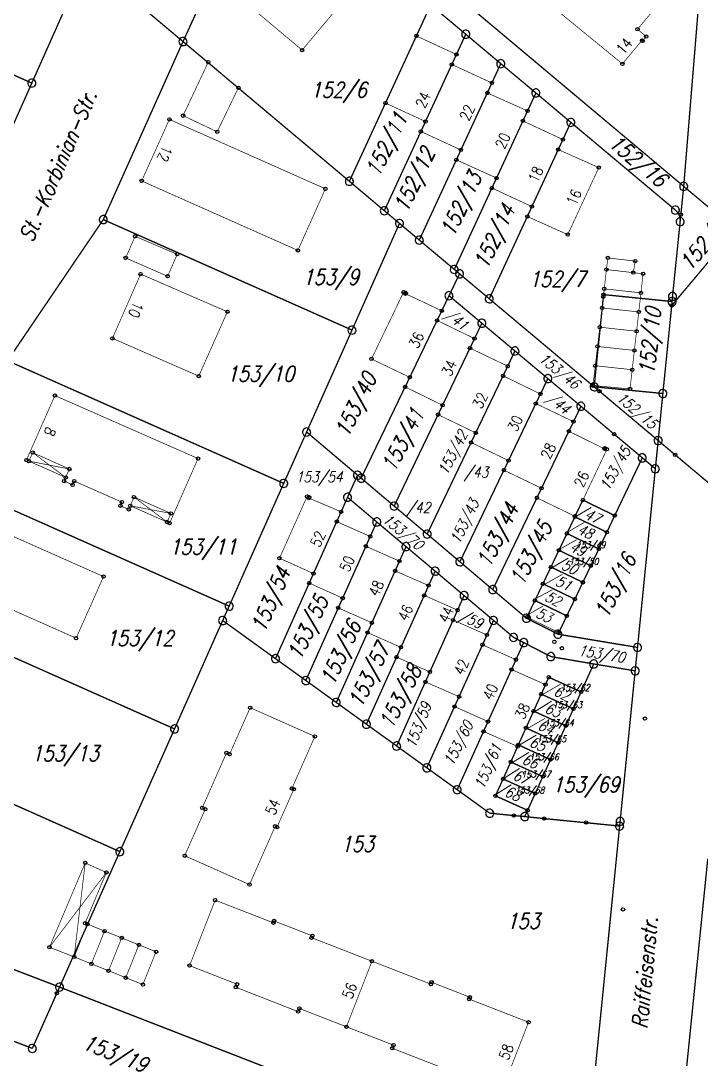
# Model space of a CAD drawing. Extents: x 4468056 to 4468688, y 5348625 to 5349303.
# Drawn here: x 4468351.7 to 4468452.9, y 5348818.6 to 5348973.2 of the extents above; entities that cross this region are included whole.
import ezdxf
from ezdxf.enums import TextEntityAlignment as Align

# ---------------------------------------------------------------- set-up
doc = ezdxf.new("R2010")
doc.units = 0
doc.linetypes.add('PCMAP-LINIENTYP_046', pattern=[1, 0.35, -0.3, 0.35])
doc.layers.get('0').update_dxf_attribs({"linetype": 'CONTINUOUS'})
for name, color, linetype in [('B-T017-AMTL_PUNKTE_G-KOORDINATE', 216, 'CONTINUOUS'), ('B-T018-AMTL_PUNKTE_D-KOORDINATE', 216, 'CONTINUOUS'), ('L-T034-AMTL_FLGR_ABGEM', 216, 'CONTINUOUS'), ('L-T044-AMTL_GEBAEUDELINIE', 136, 'CONTINUOUS'), ('L-T046-AMTL_ARK_PASS_DURCHF_DIA', 136, 'PCMAP-LINIENTYP_046'), ('L-T047-AMTL_GEB_-TREPPE_TG-ZUFA', 136, 'CONTINUOUS'), ('T-T004-HAUSNUMMER_GEBAEUDETEXT', 16, 'CONTINUOUS'), ('T-T018-FLURNUMMER', 7, 'CONTINUOUS'), ('T-T023-FLURNUMMERNTEXT_ZU_VERME', 7, 'CONTINUOUS'), ('T-T026-STRASSENNAMEN', 7, 'CONTINUOUS')]:
    doc.layers.add(name, color=color, linetype=linetype)
doc.styles.add('PCMAP-TEXTTYP_004', font='simplex')
doc.styles.add('PCMAP-TEXTTYP_018', font='simplex', dxfattribs={"oblique": 15})
doc.styles.add('PCMAP-TEXTTYP_023', font='simplex', dxfattribs={"oblique": 15})
doc.styles.add('PCMAP-TEXTTYP_026', font='simplex', dxfattribs={"oblique": 15})

# ---------------------------------------------------------------- blocks, each defined once
blk = doc.blocks.new('SYM10')
for points in [[(2.507, 4.202), (0.958, 4.953), (-0.543, 5), (-2.185, 4.437), (-3.379, 3.608), (-4.249, 2.748), (-4.882, 1.357), (-5, 0.073)], [(-5, 0.073), (-4.953, -0.912)], [(2.493, -4.416), (3.726, -3.586), (4.455, -2.364), (5, -0.885), (4.933, 0.741), (4.464, 2.007), (3.69, 3.219), (2.507, 4.202)], [(-4.953, -0.912), (-4.698, -1.945), (-3.921, -3.398), (-2.642, -4.314), (-1.366, -4.81), (0.008, -5), (1.379, -4.834), (2.493, -4.416)]]:
    blk.add_lwpolyline(points)
blk = doc.blocks.new('KREIS')
blk.add_circle((0, 0), 5)

msp = doc.modelspace()

# ---------------------------------------------------------------- linework, layer by layer
at = {"layer": 'L-T034-AMTL_FLGR_ABGEM', "const_width": 0.2, "flags": 128}
for points in [[(4468375.8, 5348970.11), (4468387, 5348994.56)], [(4468361.43, 5348982.17), (4468353.31, 5348963.93)], [(4468361.43, 5348982.17), (4468375.8, 5348970.11)], [(4468314.03, 5348981.44), (4468353.31, 5348963.93)], [(4468415.11, 5348978.09), (4468450.28, 5348948.56)], [(4468450.28, 5348948.56), (4468452.63, 5348977.27)], [(4468412.65, 5348975.57), (4468400.55, 5348949.31)], [(4468412.65, 5348975.57), (4468417.86, 5348971.2)], [(4468417.86, 5348971.2), (4468405.75, 5348944.93)], [(4468417.86, 5348971.2), (4468423.07, 5348966.82)], [(4468375.8, 5348970.11), (4468363.94, 5348943.61)], [(4468375.8, 5348970.11), (4468400.55, 5348949.31)], [(4468423.07, 5348966.82), (4468410.95, 5348940.56)], [(4468423.07, 5348966.82), (4468428.29, 5348962.46)], [(4468353.31, 5348963.93), (4468343.85, 5348942.67)], [(4468428.29, 5348962.46), (4468416.16, 5348936.19)], [(4468428.29, 5348962.46), (4468433.49, 5348958.08)], [(4468433.49, 5348958.08), (4468421.36, 5348931.82)], [(4468433.49, 5348958.08), (4468449.04, 5348945.03)], [(4468400.55, 5348949.31), (4468405.75, 5348944.93)], [(4468450.28, 5348948.56), (4468449.75, 5348943.3)], [(4468450.28, 5348948.56), (4468457.98, 5348942.09)], [(4468408, 5348943.04), (4468405.75, 5348944.93)], [(4468449.75, 5348943.3), (4468449.76, 5348943.58), (4468449.73, 5348943.85), (4468449.66, 5348944.12), (4468449.55, 5348944.38), (4468449.41, 5348944.62), (4468449.24, 5348944.84), (4468449.04, 5348945.03)], [(4468363.94, 5348943.61), (4468349.7, 5348922.6)], [(4468400.94, 5348927.16), (4468363.94, 5348943.61)], [(4468449.75, 5348943.3), (4468448.62, 5348932.19)], [(4468408, 5348943.04), (4468400.94, 5348927.16)], [(4468408, 5348943.04), (4468410.95, 5348940.56)], [(4468457.98, 5348942.09), (4468448.5, 5348930.82)], [(4468416.16, 5348936.19), (4468410.95, 5348940.56)], [(4468416.94, 5348935.53), (4468415.37, 5348932.28)], [(4468416.16, 5348936.19), (4468416.94, 5348935.53)], [(4468421.36, 5348931.82), (4468416.94, 5348935.53)], [(4468436.96, 5348918.72), (4468438.36, 5348932.44)], [(4468448.55, 5348931.41), (4468438.36, 5348932.44)], [(4468415.37, 5348932.28), (4468414.29, 5348930.03)], [(4468415.37, 5348932.28), (4468420.26, 5348928.18)], [(4468421.36, 5348931.82), (4468436.96, 5348918.72)], [(4468447.18, 5348917.72), (4468448.5, 5348930.82)], [(4468448.55, 5348931.41), (4468448.5, 5348930.82)], [(4468448.55, 5348931.41), (4468448.62, 5348932.19)], [(4468414.29, 5348930.03), (4468413.6, 5348928.6)], [(4468409.53, 5348920.13), (4468413.6, 5348928.6)], [(4468420.26, 5348928.18), (4468419.16, 5348925.89)], [(4468420.26, 5348928.18), (4468425.18, 5348924.05)], [(4468400.94, 5348927.16), (4468394.19, 5348911.99)], [(4468418.49, 5348924.48), (4468419.16, 5348925.89)], [(4468414.41, 5348915.97), (4468418.49, 5348924.48)], [(4468425.18, 5348924.05), (4468424.1, 5348921.79)], [(4468425.18, 5348924.05), (4468430.07, 5348919.94)], [(4468390.78, 5348904.34), (4468349.7, 5348922.6)], [(4468424.1, 5348921.79), (4468423.41, 5348920.35)], [(4468409.53, 5348920.13), (4468408.84, 5348918.7)], [(4468423.41, 5348920.35), (4468419.34, 5348911.87)], [(4468408.84, 5348918.7), (4468402.3, 5348905.12)], [(4468430.07, 5348919.94), (4468428.97, 5348917.65)], [(4468430.07, 5348919.94), (4468434.99, 5348915.82)], [(4468446.48, 5348910.72), (4468436.96, 5348918.72)], [(4468447.18, 5348917.72), (4468436.96, 5348918.72)], [(4468428.28, 5348916.22), (4468428.97, 5348917.65)], [(4468446.48, 5348910.72), (4468447.18, 5348917.72)], [(4468413.74, 5348914.57), (4468414.41, 5348915.97)], [(4468424.22, 5348907.74), (4468428.28, 5348916.22)], [(4468434.99, 5348915.82), (4468433.89, 5348913.53)], [(4468434.99, 5348915.82), (4468444.12, 5348908.15)], [(4468413.74, 5348914.57), (4468407.21, 5348900.96)], [(4468433.89, 5348913.53), (4468433.2, 5348912.1)], [(4468390.78, 5348904.34), (4468394.19, 5348911.99)], [(4468394.19, 5348911.99), (4468401.76, 5348905.57)], [(4468419.34, 5348911.87), (4468418.65, 5348910.43)], [(4468433.2, 5348912.1), (4468429.13, 5348903.62)], [(4468446.48, 5348910.72), (4468446.06, 5348906.52)], [(4468459.11, 5348900.1), (4468446.48, 5348910.72)], [(4468418.65, 5348910.43), (4468412.12, 5348896.8)], [(4468423.53, 5348906.31), (4468424.22, 5348907.74)], [(4468440.02, 5348899.55), (4468444.12, 5348908.15)], [(4468446.06, 5348906.52), (4468444.12, 5348908.15)], [(4468382.67, 5348886.07), (4468337.01, 5348906.38)], [(4468416.99, 5348892.67), (4468423.53, 5348906.31)], [(4468443.41, 5348879.92), (4468446.06, 5348906.52)], [(4468401.76, 5348905.57), (4468400.28, 5348902.27)], [(4468401.76, 5348905.57), (4468402.3, 5348905.12)], [(4468402.3, 5348905.12), (4468407.21, 5348900.96)], [(4468382.67, 5348886.07), (4468390.78, 5348904.34)], [(4468429.13, 5348903.62), (4468428.44, 5348902.19)], [(4468399.32, 5348900.11), (4468400.28, 5348902.27)], [(4468400.28, 5348902.27), (4468404.62, 5348898.6)], [(4468421.87, 5348888.53), (4468428.44, 5348902.19)], [(4468435.28, 5348901.85), (4468434.11, 5348899.44)], [(4468435.28, 5348901.85), (4468440.02, 5348899.55)], [(4468399.32, 5348900.11), (4468398.66, 5348898.65)], [(4468407.21, 5348900.96), (4468412.12, 5348896.8)], [(4468398.66, 5348898.65), (4468395.21, 5348890.92)], [(4468403.65, 5348896.43), (4468404.62, 5348898.6)], [(4468408.97, 5348894.93), (4468404.62, 5348898.6)], [(4468432.91, 5348896.88), (4468434.09, 5348899.36)], [(4468434.09, 5348899.36), (4468434.11, 5348899.44)], [(4468434.09, 5348899.36), (4468438.85, 5348897.07)], [(4468440.02, 5348899.55), (4468438.85, 5348897.07)], [(4468431.72, 5348894.38), (4468432.91, 5348896.88)], [(4468432.91, 5348896.88), (4468437.65, 5348894.58)], [(4468438.85, 5348897.07), (4468437.65, 5348894.58)], [(4468403, 5348894.97), (4468403.65, 5348896.43)], [(4468416.99, 5348892.67), (4468412.12, 5348896.8)], [(4468399.55, 5348887.25), (4468403, 5348894.97)], [(4468408, 5348892.77), (4468408.97, 5348894.93)], [(4468413.31, 5348891.28), (4468408.97, 5348894.93)], [(4468430.53, 5348891.89), (4468431.72, 5348894.38)], [(4468431.72, 5348894.38), (4468436.46, 5348892.08)], [(4468437.65, 5348894.58), (4468436.46, 5348892.08)], [(4468408, 5348892.77), (4468407.35, 5348891.31)], [(4468416.99, 5348892.67), (4468421.87, 5348888.53)], [(4468395.21, 5348890.92), (4468394.58, 5348889.5)], [(4468407.35, 5348891.31), (4468403.9, 5348883.59)], [(4468413.31, 5348891.28), (4468412.34, 5348889.13)], [(4468417.61, 5348887.64), (4468413.31, 5348891.28)], [(4468429.34, 5348889.4), (4468430.53, 5348891.89)], [(4468430.53, 5348891.89), (4468435.28, 5348889.61)], [(4468436.46, 5348892.08), (4468435.28, 5348889.61)], [(4468394.58, 5348889.5), (4468389.56, 5348878.25)], [(4468411.69, 5348887.67), (4468412.34, 5348889.13)], [(4468428.15, 5348886.91), (4468429.34, 5348889.4)], [(4468429.34, 5348889.4), (4468434.09, 5348887.11)], [(4468435.28, 5348889.61), (4468434.09, 5348887.11)], [(4468374.54, 5348867.79), (4468328.88, 5348888.12)], [(4468408.22, 5348879.94), (4468411.69, 5348887.67)], [(4468417.61, 5348887.64), (4468416.64, 5348885.47)], [(4468421.99, 5348883.94), (4468417.61, 5348887.64)], [(4468421.87, 5348888.53), (4468426.89, 5348884.27)], [(4468381.7, 5348883.93), (4468382.67, 5348886.07)], [(4468398.9, 5348885.8), (4468399.55, 5348887.25)], [(4468426.89, 5348884.27), (4468428.15, 5348886.91)], [(4468428.15, 5348886.91), (4468432.89, 5348884.62)], [(4468434.09, 5348887.11), (4468432.89, 5348884.62)], [(4468398.9, 5348885.8), (4468394.07, 5348875)], [(4468416.64, 5348885.47), (4468415.98, 5348883.99)], [(4468432.89, 5348884.62), (4468431.58, 5348881.89)], [(4468381.7, 5348883.93), (4468374.54, 5348867.79)], [(4468381.7, 5348883.93), (4468389.56, 5348878.25)], [(4468403.9, 5348883.59), (4468403.25, 5348882.13)], [(4468412.52, 5348876.27), (4468415.98, 5348883.99)], [(4468421.99, 5348883.94), (4468421.01, 5348881.78)], [(4468424.98, 5348881.41), (4468421.99, 5348883.94)], [(4468426.89, 5348884.27), (4468431.58, 5348881.89)], [(4468403.25, 5348882.13), (4468398.6, 5348871.73)], [(4468420.35, 5348880.31), (4468421.01, 5348881.78)], [(4468424.98, 5348881.41), (4468426.48, 5348880.64)], [(4468443.41, 5348879.92), (4468431.58, 5348881.89)], [(4468407.57, 5348878.48), (4468408.22, 5348879.94)], [(4468416.86, 5348872.59), (4468420.35, 5348880.31)], [(4468426.48, 5348880.64), (4468425.33, 5348878.1)], [(4468430.53, 5348878.55), (4468426.48, 5348880.64)], [(4468443.06, 5348876.43), (4468443.41, 5348879.92)], [(4468407.57, 5348878.48), (4468403.08, 5348868.49)], [(4468430.53, 5348878.55), (4468436.9, 5348877.46)], [(4468394.07, 5348875), (4468389.56, 5348878.25)], [(4468425.33, 5348878.1), (4468424.67, 5348876.63)], [(4468436.9, 5348877.46), (4468435.02, 5348873.31)], [(4468443.06, 5348876.43), (4468436.9, 5348877.46)], [(4468412.52, 5348876.27), (4468411.85, 5348874.79)], [(4468424.67, 5348876.63), (4468421.17, 5348868.89)], [(4468430.21, 5348875.48), (4468429.72, 5348874.38)], [(4468430.21, 5348875.48), (4468435.02, 5348873.31)], [(4468440.82, 5348854.03), (4468443.06, 5348876.43)], [(4468398.6, 5348871.73), (4468394.07, 5348875)], [(4468411.85, 5348874.79), (4468407.58, 5348865.25)], [(4468429.09, 5348872.97), (4468429.72, 5348874.38)], [(4468416.19, 5348871.12), (4468416.86, 5348872.59)], [(4468429.09, 5348872.97), (4468427.95, 5348870.44)], [(4468429.09, 5348872.97), (4468433.88, 5348870.78)], [(4468433.88, 5348870.78), (4468435.02, 5348873.31)], [(4468403.08, 5348868.49), (4468398.6, 5348871.73)], [(4468416.19, 5348871.12), (4468412.07, 5348862)], [(4468432.74, 5348868.26), (4468433.88, 5348870.78)], [(4468366.41, 5348849.52), (4468320.77, 5348869.85)], [(4468427.95, 5348870.44), (4468426.82, 5348867.93)], [(4468427.95, 5348870.44), (4468432.74, 5348868.26)], [(4468366.41, 5348849.52), (4468374.54, 5348867.79)], [(4468407.58, 5348865.25), (4468403.08, 5348868.49)], [(4468421.17, 5348868.89), (4468420.51, 5348867.42)], [(4468426.82, 5348867.93), (4468425.68, 5348865.41)], [(4468426.82, 5348867.93), (4468431.6, 5348865.74)], [(4468431.6, 5348865.74), (4468432.74, 5348868.26)], [(4468416.59, 5348858.74), (4468420.51, 5348867.42)], [(4468412.07, 5348862), (4468407.58, 5348865.25)], [(4468424.55, 5348862.87), (4468425.58, 5348865.17)], [(4468425.68, 5348865.41), (4468425.58, 5348865.17)], [(4468425.68, 5348865.41), (4468430.46, 5348863.23)], [(4468430.46, 5348863.23), (4468431.6, 5348865.74)], [(4468424.55, 5348862.87), (4468423.41, 5348860.34)], [(4468424.55, 5348862.87), (4468429.33, 5348860.7)], [(4468429.33, 5348860.7), (4468430.46, 5348863.23)], [(4468416.59, 5348858.74), (4468412.07, 5348862)], [(4468423.41, 5348860.34), (4468422.28, 5348857.83)], [(4468423.41, 5348860.34), (4468428.19, 5348858.18)], [(4468428.19, 5348858.18), (4468429.33, 5348860.7)], [(4468421.42, 5348855.25), (4468416.59, 5348858.74)], [(4468427.06, 5348855.67), (4468428.19, 5348858.18)], [(4468422.28, 5348857.83), (4468427.06, 5348855.67)], [(4468421.42, 5348855.25), (4468424.99, 5348854.89)], [(4468427.06, 5348855.67), (4468426.63, 5348854.74)], [(4468424.99, 5348854.89), (4468426.63, 5348854.74)], [(4468429.54, 5348854.44), (4468426.63, 5348854.74)], [(4468440.75, 5348853.33), (4468429.54, 5348854.44)], [(4468440.75, 5348853.33), (4468440.82, 5348854.03)], [(4468436.36, 5348809.52), (4468440.75, 5348853.33)], [(4468357.44, 5348829.36), (4468366.41, 5348849.52)], [(4468449.42, 5348804.68), (4468453.86, 5348848.45)], [(4468357.44, 5348829.36), (4468323.51, 5348842.37)], [(4468317.37, 5348834.05), (4468353.39, 5348820.23)], [(4468353.39, 5348820.23), (4468357.44, 5348829.36)], [(4468425.5, 5348802.88), (4468357.44, 5348829.36)]]:
    msp.add_lwpolyline(points, dxfattribs=at)
at = {"layer": 'L-T044-AMTL_GEBAEUDELINIE', "const_width": 0.1, "flags": 128}
for points in [[(4468393.52, 5348968.84), (4468383.86, 5348976.94)], [(4468400.29, 5348976.92), (4468393.52, 5348968.84)], [(4468446.67, 5348975.84), (4468443.41, 5348971.94)], [(4468441.16, 5348966.79), (4468431.78, 5348974.47)], [(4468443.41, 5348971.94), (4468444.71, 5348970.86)], [(4468405.92, 5348960.95), (4468410.52, 5348970.94)], [(4468410.52, 5348970.94), (4468416.47, 5348968.19)], [(4468444.08, 5348970.29), (4468441.16, 5348966.79)], [(4468444.17, 5348970.21), (4468444.08, 5348970.29)], [(4468444.71, 5348970.86), (4468444.17, 5348970.21)], [(4468416.47, 5348968.19), (4468415.78, 5348966.7)], [(4468375.81, 5348959.08), (4468379.55, 5348967.04)], [(4468379.55, 5348967.04), (4468384.04, 5348963.23)], [(4468415.78, 5348966.7), (4468411.87, 5348958.21)], [(4468411.87, 5348958.21), (4468415.78, 5348966.7)], [(4468415.78, 5348966.7), (4468421.75, 5348963.95)], [(4468421.75, 5348963.95), (4468421.08, 5348962.46)], [(4468384.04, 5348963.23), (4468380.88, 5348956.68)], [(4468421.08, 5348962.46), (4468417.14, 5348953.98)], [(4468417.14, 5348953.98), (4468421.08, 5348962.46)], [(4468421.08, 5348962.46), (4468427.06, 5348959.78)], [(4468411.87, 5348958.21), (4468405.92, 5348960.95)], [(4468380.88, 5348956.68), (4468375.81, 5348959.08)], [(4468427.06, 5348959.78), (4468426.37, 5348958.29)], [(4468369.65, 5348949.36), (4468373.77, 5348958.52)], [(4468373.77, 5348958.52), (4468396.98, 5348948.19)], [(4468411.18, 5348956.72), (4468411.87, 5348958.21)], [(4468426.37, 5348958.29), (4468422.44, 5348949.79)], [(4468422.44, 5348949.79), (4468426.37, 5348958.29)], [(4468426.37, 5348958.29), (4468432.31, 5348955.52)], [(4468417.14, 5348953.98), (4468411.18, 5348956.72)], [(4468432.31, 5348955.52), (4468431.62, 5348954.03)], [(4468416.46, 5348952.51), (4468417.14, 5348953.98)], [(4468422.44, 5348949.79), (4468416.46, 5348952.51)], [(4468431.62, 5348954.03), (4468427.7, 5348945.54)], [(4468427.7, 5348945.54), (4468431.62, 5348954.03)], [(4468431.62, 5348954.03), (4468437.65, 5348951.35)], [(4468437.65, 5348951.35), (4468433.03, 5348941.37)], [(4468421.76, 5348948.3), (4468422.44, 5348949.79)], [(4468392.89, 5348939.02), (4468369.65, 5348949.36)], [(4468396.98, 5348948.19), (4468392.89, 5348939.02)], [(4468427.7, 5348945.54), (4468421.76, 5348948.3)], [(4468427.02, 5348944.07), (4468427.7, 5348945.54)], [(4468433.03, 5348941.37), (4468427.02, 5348944.07)], [(4468367.27, 5348937.9), (4468368.68, 5348941.12)], [(4468368.68, 5348941.12), (4468374.94, 5348938.44)], [(4468373.51, 5348935.17), (4468367.27, 5348937.9)], [(4468374.94, 5348938.44), (4468373.51, 5348935.17)], [(4468438.79, 5348936.17), (4468439, 5348937.9)], [(4468439, 5348937.9), (4468443.08, 5348937.43)], [(4468443.08, 5348937.43), (4468442.78, 5348935.71)], [(4468438.46, 5348933.3), (4468438.79, 5348936.17)], [(4468438.79, 5348936.17), (4468442.78, 5348935.71)], [(4468442.78, 5348935.71), (4468438.79, 5348936.17)], [(4468442.78, 5348935.71), (4468444.24, 5348935.54)], [(4468444.24, 5348935.54), (4468443.92, 5348932.7)], [(4468365.3, 5348925.93), (4468369.49, 5348935.5)], [(4468369.49, 5348935.5), (4468382.4, 5348929.89)], [(4468403.84, 5348922.86), (4468408.62, 5348932.82)], [(4468408.62, 5348932.82), (4468408.93, 5348932.68)], [(4468408.93, 5348932.68), (4468408.88, 5348932.58)], [(4468408.88, 5348932.58), (4468414.29, 5348930.03)], [(4468438.13, 5348930.46), (4468438.46, 5348933.3)], [(4468443.92, 5348932.7), (4468438.46, 5348933.3)], [(4468438.46, 5348933.3), (4468443.92, 5348932.7)], [(4468443.92, 5348932.7), (4468443.6, 5348929.86)], [(4468382.4, 5348929.89), (4468378.14, 5348920.31)], [(4468414.29, 5348930.03), (4468413.6, 5348928.6)], [(4468437.8, 5348927.59), (4468438.13, 5348930.46)], [(4468443.6, 5348929.86), (4468438.13, 5348930.46)], [(4468438.13, 5348930.46), (4468443.6, 5348929.86)], [(4468443.6, 5348929.86), (4468443.27, 5348926.99)], [(4468413.6, 5348928.6), (4468409.53, 5348920.13)], [(4468409.53, 5348920.13), (4468413.6, 5348928.6)], [(4468413.6, 5348928.6), (4468419.16, 5348925.89)], [(4468437.46, 5348924.72), (4468437.8, 5348927.59)], [(4468437.8, 5348927.59), (4468443.27, 5348926.99)], [(4468443.27, 5348926.99), (4468437.8, 5348927.59)], [(4468443.27, 5348926.99), (4468442.94, 5348924.13)], [(4468378.14, 5348920.31), (4468365.3, 5348925.93)], [(4468419.16, 5348925.89), (4468418.49, 5348924.48)], [(4468437.13, 5348921.85), (4468437.46, 5348924.72)], [(4468442.94, 5348924.13), (4468437.46, 5348924.72)], [(4468437.46, 5348924.72), (4468442.94, 5348924.13)], [(4468418.49, 5348924.48), (4468414.41, 5348915.97)], [(4468414.41, 5348915.97), (4468418.49, 5348924.48)], [(4468418.49, 5348924.48), (4468424.1, 5348921.79)], [(4468442.94, 5348924.13), (4468442.62, 5348921.26)], [(4468409.53, 5348920.13), (4468403.84, 5348922.86)], [(4468424.1, 5348921.79), (4468423.41, 5348920.35)], [(4468436.78, 5348918.91), (4468437.13, 5348921.85)], [(4468437.13, 5348921.85), (4468442.62, 5348921.26)], [(4468442.62, 5348921.26), (4468437.13, 5348921.85)], [(4468408.84, 5348918.7), (4468409.53, 5348920.13)], [(4468423.41, 5348920.35), (4468419.34, 5348911.87)], [(4468419.34, 5348911.87), (4468423.41, 5348920.35)], [(4468423.41, 5348920.35), (4468428.97, 5348917.65)], [(4468442.62, 5348921.26), (4468442.29, 5348918.4)], [(4468414.41, 5348915.97), (4468408.84, 5348918.7)], [(4468442.29, 5348918.4), (4468436.78, 5348918.91)], [(4468352.51, 5348907.81), (4468356.74, 5348917.41)], [(4468356.74, 5348917.41), (4468378.04, 5348908.04)], [(4468428.97, 5348917.65), (4468428.28, 5348916.22)], [(4468413.74, 5348914.57), (4468414.41, 5348915.97)], [(4468428.28, 5348916.22), (4468424.22, 5348907.74)], [(4468424.22, 5348907.74), (4468428.28, 5348916.22)], [(4468428.28, 5348916.22), (4468433.89, 5348913.53)], [(4468419.34, 5348911.87), (4468413.74, 5348914.57)], [(4468433.89, 5348913.53), (4468433.2, 5348912.1)], [(4468418.65, 5348910.43), (4468419.34, 5348911.87)], [(4468433.2, 5348912.1), (4468429.13, 5348903.62)], [(4468429.13, 5348903.62), (4468433.2, 5348912.1)], [(4468433.2, 5348912.1), (4468438.51, 5348909.47)], [(4468424.22, 5348907.74), (4468418.65, 5348910.43)], [(4468438.86, 5348909.42), (4468435.28, 5348901.85)], [(4468438.51, 5348909.47), (4468438.56, 5348909.57)], [(4468438.56, 5348909.57), (4468438.86, 5348909.42)], [(4468352.88, 5348907.65), (4468352.51, 5348907.81)], [(4468378.04, 5348908.04), (4468373.81, 5348898.43)], [(4468423.53, 5348906.31), (4468424.22, 5348907.74)], [(4468358.35, 5348905.23), (4468352.88, 5348907.65)], [(4468429.13, 5348903.62), (4468423.53, 5348906.31)], [(4468358.11, 5348904.68), (4468358.35, 5348905.23)], [(4468359.38, 5348904.12), (4468358.11, 5348904.68)], [(4468359.62, 5348904.68), (4468359.38, 5348904.12)], [(4468366.71, 5348901.55), (4468359.62, 5348904.68)], [(4468428.44, 5348902.19), (4468429.13, 5348903.62)], [(4468366.48, 5348901.01), (4468366.71, 5348901.55)], [(4468390.15, 5348893.2), (4468394.26, 5348902.4)], [(4468394.26, 5348902.4), (4468394.57, 5348902.27)], [(4468394.57, 5348902.27), (4468394.52, 5348902.16)], [(4468394.52, 5348902.16), (4468399.32, 5348900.11)], [(4468434.11, 5348899.44), (4468428.44, 5348902.19)], [(4468435.28, 5348901.85), (4468434.11, 5348899.44)], [(4468434.11, 5348899.44), (4468435.28, 5348901.85)], [(4468435.28, 5348901.85), (4468440.02, 5348899.55)], [(4468367.73, 5348900.46), (4468366.48, 5348901.01)], [(4468367.96, 5348901), (4468367.73, 5348900.46)], [(4468373.44, 5348898.59), (4468367.96, 5348901)], [(4468399.32, 5348900.11), (4468398.66, 5348898.65)], [(4468373.81, 5348898.43), (4468373.44, 5348898.59)], [(4468398.66, 5348898.65), (4468395.21, 5348890.92)], [(4468395.21, 5348890.92), (4468398.66, 5348898.65)], [(4468398.66, 5348898.65), (4468403.65, 5348896.43)], [(4468432.91, 5348896.88), (4468434.09, 5348899.36)], [(4468434.09, 5348899.36), (4468434.11, 5348899.44)], [(4468438.85, 5348897.07), (4468434.09, 5348899.36)], [(4468434.09, 5348899.36), (4468438.85, 5348897.07)], [(4468440.02, 5348899.55), (4468438.85, 5348897.07)], [(4468347.47, 5348897.81), (4468363.98, 5348890.47)], [(4468431.72, 5348894.38), (4468432.91, 5348896.88)], [(4468437.65, 5348894.58), (4468432.91, 5348896.88)], [(4468432.91, 5348896.88), (4468437.65, 5348894.58)], [(4468438.85, 5348897.07), (4468437.65, 5348894.58)], [(4468403.65, 5348896.43), (4468403, 5348894.97)], [(4468403, 5348894.97), (4468399.55, 5348887.25)], [(4468399.55, 5348887.25), (4468403, 5348894.97)], [(4468403, 5348894.97), (4468408, 5348892.77)], [(4468430.53, 5348891.89), (4468431.72, 5348894.38)], [(4468436.46, 5348892.08), (4468431.72, 5348894.38)], [(4468431.72, 5348894.38), (4468436.46, 5348892.08)], [(4468437.65, 5348894.58), (4468436.46, 5348892.08)], [(4468395.21, 5348890.92), (4468390.15, 5348893.2)], [(4468408, 5348892.77), (4468407.35, 5348891.31)], [(4468394.58, 5348889.5), (4468395.21, 5348890.92)], [(4468407.35, 5348891.31), (4468403.9, 5348883.59)], [(4468403.9, 5348883.59), (4468407.35, 5348891.31)], [(4468407.35, 5348891.31), (4468412.34, 5348889.13)], [(4468429.34, 5348889.4), (4468430.53, 5348891.89)], [(4468430.53, 5348891.89), (4468435.28, 5348889.61)], [(4468435.28, 5348889.61), (4468430.53, 5348891.89)], [(4468436.46, 5348892.08), (4468435.28, 5348889.61)], [(4468363.98, 5348890.47), (4468359.9, 5348881.3)], [(4468399.55, 5348887.25), (4468394.58, 5348889.5)], [(4468412.34, 5348889.13), (4468411.69, 5348887.67)], [(4468428.15, 5348886.91), (4468429.34, 5348889.4)], [(4468434.09, 5348887.11), (4468429.34, 5348889.4)], [(4468429.34, 5348889.4), (4468434.09, 5348887.11)], [(4468435.28, 5348889.61), (4468434.09, 5348887.11)], [(4468411.69, 5348887.67), (4468408.22, 5348879.94)], [(4468408.22, 5348879.94), (4468411.69, 5348887.67)], [(4468411.69, 5348887.67), (4468416.64, 5348885.47)], [(4468359.9, 5348881.3), (4468348.06, 5348886.56)], [(4468398.9, 5348885.8), (4468399.55, 5348887.25)], [(4468426.97, 5348884.43), (4468428.15, 5348886.91)], [(4468432.89, 5348884.62), (4468428.15, 5348886.91)], [(4468428.15, 5348886.91), (4468432.89, 5348884.62)], [(4468434.09, 5348887.11), (4468432.89, 5348884.62)], [(4468403.9, 5348883.59), (4468398.9, 5348885.8)], [(4468416.64, 5348885.47), (4468415.98, 5348883.99)], [(4468432.89, 5348884.62), (4468431.7, 5348882.13)], [(4468403.25, 5348882.13), (4468403.9, 5348883.59)], [(4468415.98, 5348883.99), (4468412.52, 5348876.27)], [(4468412.52, 5348876.27), (4468415.98, 5348883.99)], [(4468415.98, 5348883.99), (4468421.01, 5348881.78)], [(4468431.7, 5348882.13), (4468426.97, 5348884.43)], [(4468408.22, 5348879.94), (4468403.25, 5348882.13)], [(4468421.01, 5348881.78), (4468420.35, 5348880.31)], [(4468407.57, 5348878.48), (4468408.22, 5348879.94)], [(4468420.35, 5348880.31), (4468416.86, 5348872.59)], [(4468416.86, 5348872.59), (4468420.35, 5348880.31)], [(4468420.35, 5348880.31), (4468425.33, 5348878.1)], [(4468412.52, 5348876.27), (4468407.57, 5348878.48)], [(4468425.33, 5348878.1), (4468424.67, 5348876.63)], [(4468411.85, 5348874.79), (4468412.52, 5348876.27)], [(4468424.67, 5348876.63), (4468421.17, 5348868.89)], [(4468421.17, 5348868.89), (4468424.67, 5348876.63)], [(4468424.67, 5348876.63), (4468429.72, 5348874.38)], [(4468429.72, 5348874.38), (4468430.21, 5348875.48)], [(4468430.21, 5348875.48), (4468435.02, 5348873.31)], [(4468416.86, 5348872.59), (4468411.85, 5348874.79)], [(4468429.09, 5348872.97), (4468429.72, 5348874.38)], [(4468429.72, 5348874.38), (4468429.09, 5348872.97)], [(4468416.19, 5348871.12), (4468416.86, 5348872.59)], [(4468429.09, 5348872.97), (4468427.95, 5348870.44)], [(4468427.95, 5348870.44), (4468429.09, 5348872.97)], [(4468433.88, 5348870.78), (4468429.09, 5348872.97)], [(4468429.09, 5348872.97), (4468433.88, 5348870.78)], [(4468435.02, 5348873.31), (4468433.88, 5348870.78)], [(4468382.73, 5348864.02), (4468385.79, 5348870.95)], [(4468385.79, 5348870.95), (4468395.42, 5348866.67)], [(4468421.17, 5348868.89), (4468416.19, 5348871.12)], [(4468433.88, 5348870.78), (4468432.74, 5348868.26)], [(4468427.95, 5348870.44), (4468426.82, 5348867.93)], [(4468426.82, 5348867.93), (4468427.95, 5348870.44)], [(4468432.74, 5348868.26), (4468427.95, 5348870.44)], [(4468427.95, 5348870.44), (4468432.74, 5348868.26)], [(4468420.51, 5348867.42), (4468421.17, 5348868.89)], [(4468426.82, 5348867.93), (4468425.68, 5348865.41)], [(4468425.68, 5348865.41), (4468426.82, 5348867.93)], [(4468431.6, 5348865.74), (4468426.82, 5348867.93)], [(4468426.82, 5348867.93), (4468431.6, 5348865.74)], [(4468432.74, 5348868.26), (4468431.6, 5348865.74)], [(4468395.42, 5348866.67), (4468392, 5348858.93)], [(4468425.58, 5348865.17), (4468420.51, 5348867.42)], [(4468424.55, 5348862.87), (4468425.58, 5348865.17)], [(4468425.58, 5348865.17), (4468425.68, 5348865.41)], [(4468425.68, 5348865.41), (4468425.58, 5348865.17)], [(4468425.68, 5348865.41), (4468430.46, 5348863.23)], [(4468430.46, 5348863.23), (4468425.68, 5348865.41)], [(4468431.6, 5348865.74), (4468430.46, 5348863.23)], [(4468378.66, 5348856.04), (4468382.27, 5348864.22)], [(4468382.27, 5348864.22), (4468382.73, 5348864.02)], [(4468423.41, 5348860.34), (4468424.55, 5348862.87)], [(4468429.33, 5348860.7), (4468424.55, 5348862.87)], [(4468424.55, 5348862.87), (4468429.33, 5348860.7)], [(4468430.46, 5348863.23), (4468429.33, 5348860.7)], [(4468422.28, 5348857.83), (4468423.41, 5348860.34)], [(4468423.41, 5348860.34), (4468428.19, 5348858.18)], [(4468428.19, 5348858.18), (4468423.41, 5348860.34)], [(4468429.33, 5348860.7), (4468428.19, 5348858.18)], [(4468392.28, 5348858.81), (4468389.79, 5348853.17)], [(4468392, 5348858.93), (4468392.28, 5348858.81)], [(4468427.06, 5348855.67), (4468422.28, 5348857.83)], [(4468428.19, 5348858.18), (4468427.06, 5348855.67)], [(4468376.05, 5348848.91), (4468379.11, 5348855.84)], [(4468379.11, 5348855.84), (4468378.66, 5348856.04)], [(4468389.51, 5348853.29), (4468385.69, 5348844.62)], [(4468389.79, 5348853.17), (4468389.51, 5348853.29)], [(4468385.69, 5348844.62), (4468376.05, 5348848.91)], [(4468376.78, 5348832.55), (4468380.58, 5348842.3)], [(4468380.58, 5348842.3), (4468389.24, 5348838.93)], [(4468359.61, 5348833.85), (4468361.57, 5348838.73)], [(4468361.57, 5348838.73), (4468364.13, 5348837.7)], [(4468389.24, 5348838.93), (4468389.35, 5348839.2)], [(4468389.35, 5348839.2), (4468395.04, 5348836.99)], [(4468362.17, 5348832.82), (4468364.13, 5348837.7)], [(4468364.13, 5348837.7), (4468362.17, 5348832.82)], [(4468364.13, 5348837.7), (4468366.68, 5348836.68)], [(4468366.68, 5348836.68), (4468364.72, 5348831.8)], [(4468364.72, 5348831.8), (4468366.68, 5348836.68)], [(4468366.68, 5348836.68), (4468369.24, 5348835.64)], [(4468395.04, 5348836.99), (4468394.93, 5348836.71)], [(4468394.93, 5348836.71), (4468403.91, 5348833.21)], [(4468367.28, 5348830.76), (4468369.24, 5348835.64)], [(4468369.24, 5348835.64), (4468367.28, 5348830.76)], [(4468369.24, 5348835.64), (4468371.79, 5348834.62)], [(4468362.17, 5348832.82), (4468359.61, 5348833.85)], [(4468371.79, 5348834.62), (4468369.83, 5348829.74)], [(4468364.72, 5348831.8), (4468362.17, 5348832.82)], [(4468383.84, 5348829.79), (4468376.78, 5348832.55)], [(4468403.91, 5348833.21), (4468400.11, 5348823.45)], [(4468400.11, 5348823.45), (4468403.91, 5348833.21)], [(4468403.91, 5348833.21), (4468412.68, 5348829.79)], [(4468367.28, 5348830.76), (4468364.72, 5348831.8)], [(4468369.83, 5348829.74), (4468367.28, 5348830.76)], [(4468383.66, 5348829.33), (4468383.84, 5348829.79)], [(4468392.92, 5348825.71), (4468383.66, 5348829.33)], [(4468412.68, 5348829.79), (4468412.79, 5348830.07)], [(4468412.79, 5348830.07), (4468418.48, 5348827.85)], [(4468418.48, 5348827.85), (4468418.37, 5348827.57)], [(4468418.37, 5348827.57), (4468427.2, 5348824.13)], [(4468393.11, 5348826.18), (4468392.92, 5348825.71)], [(4468400.11, 5348823.45), (4468393.11, 5348826.18)], [(4468407.11, 5348820.72), (4468400.11, 5348823.45)], [(4468427.2, 5348824.13), (4468423.4, 5348814.36)], [(4468406.93, 5348820.25), (4468407.11, 5348820.72)], [(4468416.16, 5348816.65), (4468406.93, 5348820.25)]]:
    msp.add_lwpolyline(points, dxfattribs=at)
at = {"layer": 'L-T046-AMTL_ARK_PASS_DURCHF_DIA', "const_width": 0.1, "flags": 128}
for points in [[(4468352.88, 5348907.65), (4468353.44, 5348908.92)], [(4468358.9, 5348906.48), (4468353.44, 5348908.92)], [(4468358.35, 5348905.23), (4468353.44, 5348908.92)], [(4468358.9, 5348906.48), (4468352.88, 5348907.65)], [(4468358.35, 5348905.23), (4468358.9, 5348906.48)], [(4468367.96, 5348901), (4468368.51, 5348902.3)], [(4468374, 5348899.87), (4468368.51, 5348902.3)], [(4468373.44, 5348898.59), (4468368.51, 5348902.3)], [(4468367.96, 5348901), (4468374, 5348899.87)], [(4468373.44, 5348898.59), (4468374, 5348899.87)], [(4468361.25, 5348847.84), (4468359.61, 5348833.85)], [(4468355.94, 5348835.29), (4468364.4, 5348846.42)]]:
    msp.add_lwpolyline(points, dxfattribs=at)
at = {"layer": 'L-T047-AMTL_GEB_-TREPPE_TG-ZUFA', "const_width": 0.1, "flags": 128}
for points in [[(4468355.94, 5348835.29), (4468361.25, 5348847.84)], [(4468361.25, 5348847.84), (4468364.4, 5348846.42)], [(4468361.23, 5348838.87), (4468364.4, 5348846.42)], [(4468361.57, 5348838.73), (4468361.23, 5348838.87)], [(4468355.94, 5348835.29), (4468359.61, 5348833.85)]]:
    msp.add_lwpolyline(points, dxfattribs=at)

# ---------------------------------------------------------------- block references
at = {"layer": 'B-T017-AMTL_PUNKTE_G-KOORDINATE'}
for name, p, xscale, yscale, zscale in [('SYM10', (4468417.86, 5348971.2), 0.12, 0.12, 0.12), ('SYM10', (4468375.8, 5348970.11), 0.12, 0.12, 0.12), ('SYM10', (4468423.07, 5348966.82), 0.12, 0.12, 0.12), ('SYM10', (4468353.31, 5348963.93), 0.12, 0.12, 0.12), ('SYM10', (4468428.29, 5348962.46), 0.12, 0.12, 0.12), ('SYM10', (4468433.49, 5348958.08), 0.12, 0.12, 0.12), ('SYM10', (4468400.55, 5348949.31), 0.12, 0.12, 0.12), ('SYM10', (4468450.28, 5348948.56), 0.12, 0.12, 0.12), ('SYM10', (4468405.75, 5348944.93), 0.12, 0.12, 0.12), ('SYM10', (4468449.04, 5348945.03), 0.12, 0.12, 0.12), ('SYM10', (4468363.94, 5348943.61), 0.12, 0.12, 0.12), ('SYM10', (4468408, 5348943.04), 0.12, 0.12, 0.12), ('SYM10', (4468449.75, 5348943.3), 0.12, 0.12, 0.12), ('KREIS', (4468449.85, 5348944.35), 0.05, 0.05, 0.05), ('SYM10', (4468410.95, 5348940.56), 0.12, 0.12, 0.12), ('SYM10', (4468416.16, 5348936.19), 0.12, 0.12, 0.12), ('SYM10', (4468416.94, 5348935.53), 0.12, 0.12, 0.12), ('KREIS', (4468408.62, 5348932.82), 0.05, 0.05, 0.05), ('SYM10', (4468415.37, 5348932.28), 0.12, 0.12, 0.12), ('KREIS', (4468438.36, 5348932.44), 0.05, 0.05, 0.05), ('KREIS', (4468438.46, 5348933.3), 0.05, 0.05, 0.05), ('SYM10', (4468448.62, 5348932.19), 0.12, 0.12, 0.12), ('SYM10', (4468421.36, 5348931.82), 0.12, 0.12, 0.12), ('KREIS', (4468438.32, 5348932.12), 0.05, 0.05, 0.05), ('SYM10', (4468448.55, 5348931.41), 0.12, 0.12, 0.12), ('KREIS', (4468448.5, 5348930.82), 0.05, 0.05, 0.05), ('KREIS', (4468414.29, 5348930.03), 0.05, 0.05, 0.05), ('KREIS', (4468413.6, 5348928.6), 0.05, 0.05, 0.05), ('SYM10', (4468420.26, 5348928.18), 0.12, 0.12, 0.12), ('SYM10', (4468400.94, 5348927.16), 0.12, 0.12, 0.12), ('KREIS', (4468418.49, 5348924.48), 0.05, 0.05, 0.05), ('KREIS', (4468419.16, 5348925.89), 0.05, 0.05, 0.05), ('SYM10', (4468425.18, 5348924.05), 0.12, 0.12, 0.12), ('KREIS', (4468403.84, 5348922.86), 0.05, 0.05, 0.05), ('KREIS', (4468424.1, 5348921.79), 0.05, 0.05, 0.05), ('KREIS', (4468409.53, 5348920.13), 0.05, 0.05, 0.05), ('KREIS', (4468423.41, 5348920.35), 0.05, 0.05, 0.05), ('SYM10', (4468430.07, 5348919.94), 0.12, 0.12, 0.12), ('KREIS', (4468408.84, 5348918.7), 0.05, 0.05, 0.05), ('SYM10', (4468436.96, 5348918.72), 0.12, 0.12, 0.12), ('KREIS', (4468436.78, 5348918.87), 0.05, 0.05, 0.05), ('KREIS', (4468428.97, 5348917.65), 0.05, 0.05, 0.05), ('KREIS', (4468437.75, 5348918.05), 0.05, 0.05, 0.05), ('SYM10', (4468447.18, 5348917.72), 0.12, 0.12, 0.12), ('KREIS', (4468414.41, 5348915.97), 0.05, 0.05, 0.05), ('KREIS', (4468428.28, 5348916.22), 0.05, 0.05, 0.05), ('SYM10', (4468434.99, 5348915.82), 0.12, 0.12, 0.12), ('KREIS', (4468413.74, 5348914.57), 0.05, 0.05, 0.05), ('SYM10', (4468394.19, 5348911.99), 0.12, 0.12, 0.12), ('KREIS', (4468433.89, 5348913.53), 0.05, 0.05, 0.05), ('KREIS', (4468419.34, 5348911.87), 0.05, 0.05, 0.05), ('KREIS', (4468433.2, 5348912.1), 0.05, 0.05, 0.05), ('KREIS', (4468439.93, 5348911.67), 0.05, 0.05, 0.05), ('SYM10', (4468446.48, 5348910.72), 0.12, 0.12, 0.12), ('KREIS', (4468418.65, 5348910.43), 0.05, 0.05, 0.05), ('KREIS', (4468438.86, 5348909.42), 0.05, 0.05, 0.05), ('KREIS', (4468424.22, 5348907.74), 0.05, 0.05, 0.05), ('SYM10', (4468444.12, 5348908.15), 0.12, 0.12, 0.12), ('KREIS', (4468449.01, 5348908.59), 0.05, 0.05, 0.05), ('KREIS', (4468423.53, 5348906.31), 0.05, 0.05, 0.05), ('SYM10', (4468446.06, 5348906.52), 0.12, 0.12, 0.12), ('SYM10', (4468390.78, 5348904.34), 0.12, 0.12, 0.12), ('SYM10', (4468401.76, 5348905.57), 0.12, 0.12, 0.12), ('SYM10', (4468402.3, 5348905.12), 0.12, 0.12, 0.12), ('KREIS', (4468429.13, 5348903.62), 0.05, 0.05, 0.05), ('KREIS', (4468394.26, 5348902.4), 0.05, 0.05, 0.05), ('SYM10', (4468400.28, 5348902.27), 0.12, 0.12, 0.12), ('SYM10', (4468407.21, 5348900.96), 0.12, 0.12, 0.12), ('KREIS', (4468428.44, 5348902.19), 0.05, 0.05, 0.05), ('KREIS', (4468435.28, 5348901.85), 0.05, 0.05, 0.05), ('KREIS', (4468399.32, 5348900.11), 0.05, 0.05, 0.05), ('KREIS', (4468398.66, 5348898.65), 0.05, 0.05, 0.05), ('SYM10', (4468404.62, 5348898.6), 0.12, 0.12, 0.12), ('KREIS', (4468434.09, 5348899.36), 0.05, 0.05, 0.05), ('KREIS', (4468434.11, 5348899.44), 0.05, 0.05, 0.05), ('KREIS', (4468440.02, 5348899.55), 0.05, 0.05, 0.05), ('SYM10', (4468412.12, 5348896.8), 0.12, 0.12, 0.12), ('KREIS', (4468432.91, 5348896.88), 0.05, 0.05, 0.05), ('KREIS', (4468438.85, 5348897.07), 0.05, 0.05, 0.05), ('KREIS', (4468403.65, 5348896.43), 0.05, 0.05, 0.05), ('SYM10', (4468408.97, 5348894.93), 0.12, 0.12, 0.12), ('KREIS', (4468403, 5348894.97), 0.05, 0.05, 0.05), ('KREIS', (4468431.72, 5348894.38), 0.05, 0.05, 0.05), ('KREIS', (4468437.65, 5348894.58), 0.05, 0.05, 0.05), ('KREIS', (4468390.15, 5348893.2), 0.05, 0.05, 0.05), ('KREIS', (4468408, 5348892.77), 0.05, 0.05, 0.05), ('SYM10', (4468416.99, 5348892.67), 0.12, 0.12, 0.12), ('KREIS', (4468436.46, 5348892.08), 0.05, 0.05, 0.05), ('KREIS', (4468395.21, 5348890.92), 0.05, 0.05, 0.05), ('KREIS', (4468407.35, 5348891.31), 0.05, 0.05, 0.05), ('SYM10', (4468413.31, 5348891.28), 0.12, 0.12, 0.12), ('KREIS', (4468430.53, 5348891.89), 0.05, 0.05, 0.05), ('KREIS', (4468394.58, 5348889.5), 0.05, 0.05, 0.05), ('KREIS', (4468412.34, 5348889.13), 0.05, 0.05, 0.05), ('KREIS', (4468429.34, 5348889.4), 0.05, 0.05, 0.05), ('KREIS', (4468435.28, 5348889.61), 0.05, 0.05, 0.05), ('KREIS', (4468411.69, 5348887.67), 0.05, 0.05, 0.05), ('SYM10', (4468417.61, 5348887.64), 0.12, 0.12, 0.12), ('SYM10', (4468421.87, 5348888.53), 0.12, 0.12, 0.12), ('SYM10', (4468382.67, 5348886.07), 0.12, 0.12, 0.12), ('KREIS', (4468399.55, 5348887.25), 0.05, 0.05, 0.05), ('KREIS', (4468428.15, 5348886.91), 0.05, 0.05, 0.05), ('KREIS', (4468434.09, 5348887.11), 0.05, 0.05, 0.05), ('KREIS', (4468398.9, 5348885.8), 0.05, 0.05, 0.05), ('KREIS', (4468416.64, 5348885.47), 0.05, 0.05, 0.05), ('SYM10', (4468421.99, 5348883.94), 0.12, 0.12, 0.12), ('SYM10', (4468426.89, 5348884.27), 0.12, 0.12, 0.12), ('KREIS', (4468432.89, 5348884.62), 0.05, 0.05, 0.05), ('SYM10', (4468381.7, 5348883.93), 0.12, 0.12, 0.12), ('KREIS', (4468403.9, 5348883.59), 0.05, 0.05, 0.05), ('KREIS', (4468415.98, 5348883.99), 0.05, 0.05, 0.05), ('KREIS', (4468403.25, 5348882.13), 0.05, 0.05, 0.05), ('KREIS', (4468421.01, 5348881.78), 0.05, 0.05, 0.05), ('SYM10', (4468424.98, 5348881.41), 0.12, 0.12, 0.12), ('SYM10', (4468431.58, 5348881.89), 0.12, 0.12, 0.12), ('KREIS', (4468408.22, 5348879.94), 0.05, 0.05, 0.05), ('KREIS', (4468420.35, 5348880.31), 0.05, 0.05, 0.05), ('SYM10', (4468426.48, 5348880.64), 0.12, 0.12, 0.12), ('KREIS', (4468431.04, 5348880.75), 0.05, 0.05, 0.05), ('KREIS', (4468432.16, 5348879.8), 0.05, 0.05, 0.05), ('SYM10', (4468443.41, 5348879.92), 0.12, 0.12, 0.12), ('SYM10', (4468389.56, 5348878.25), 0.12, 0.12, 0.12), ('KREIS', (4468407.57, 5348878.48), 0.05, 0.05, 0.05), ('SYM10', (4468430.53, 5348878.55), 0.12, 0.12, 0.12), ('KREIS', (4468424.67, 5348876.63), 0.05, 0.05, 0.05), ('KREIS', (4468425.33, 5348878.1), 0.05, 0.05, 0.05), ('SYM10', (4468436.9, 5348877.46), 0.12, 0.12, 0.12), ('SYM10', (4468443.06, 5348876.43), 0.12, 0.12, 0.12), ('SYM10', (4468394.07, 5348875), 0.12, 0.12, 0.12), ('KREIS', (4468412.52, 5348876.27), 0.05, 0.05, 0.05), ('KREIS', (4468430.21, 5348875.48), 0.05, 0.05, 0.05), ('KREIS', (4468411.85, 5348874.79), 0.05, 0.05, 0.05), ('KREIS', (4468429.72, 5348874.38), 0.05, 0.05, 0.05), ('SYM10', (4468398.6, 5348871.73), 0.12, 0.12, 0.12), ('KREIS', (4468416.86, 5348872.59), 0.05, 0.05, 0.05), ('KREIS', (4468429.09, 5348872.97), 0.05, 0.05, 0.05), ('KREIS', (4468435.02, 5348873.31), 0.05, 0.05, 0.05), ('KREIS', (4468416.19, 5348871.12), 0.05, 0.05, 0.05), ('KREIS', (4468427.95, 5348870.44), 0.05, 0.05, 0.05), ('KREIS', (4468433.88, 5348870.78), 0.05, 0.05, 0.05), ('SYM10', (4468403.08, 5348868.49), 0.12, 0.12, 0.12), ('KREIS', (4468421.17, 5348868.89), 0.05, 0.05, 0.05), ('KREIS', (4468444.51, 5348869.33), 0.05, 0.05, 0.05), ('SYM10', (4468374.54, 5348867.79), 0.12, 0.12, 0.12), ('KREIS', (4468420.51, 5348867.42), 0.05, 0.05, 0.05), ('KREIS', (4468426.82, 5348867.93), 0.05, 0.05, 0.05), ('KREIS', (4468432.74, 5348868.26), 0.05, 0.05, 0.05), ('KREIS', (4468431.6, 5348865.74), 0.05, 0.05, 0.05), ('SYM10', (4468407.58, 5348865.25), 0.12, 0.12, 0.12), ('KREIS', (4468425.58, 5348865.17), 0.05, 0.05, 0.05), ('KREIS', (4468425.68, 5348865.41), 0.05, 0.05, 0.05), ('KREIS', (4468424.55, 5348862.87), 0.05, 0.05, 0.05), ('KREIS', (4468430.46, 5348863.23), 0.05, 0.05, 0.05), ('SYM10', (4468412.07, 5348862), 0.12, 0.12, 0.12), ('KREIS', (4468423.41, 5348860.34), 0.05, 0.05, 0.05), ('KREIS', (4468429.33, 5348860.7), 0.05, 0.05, 0.05), ('SYM10', (4468416.59, 5348858.74), 0.12, 0.12, 0.12), ('KREIS', (4468428.19, 5348858.18), 0.05, 0.05, 0.05), ('KREIS', (4468422.28, 5348857.83), 0.05, 0.05, 0.05), ('SYM10', (4468421.42, 5348855.25), 0.12, 0.12, 0.12), ('SYM10', (4468426.63, 5348854.74), 0.12, 0.12, 0.12), ('KREIS', (4468427.06, 5348855.67), 0.05, 0.05, 0.05), ('KREIS', (4468424.99, 5348854.89), 0.05, 0.05, 0.05), ('KREIS', (4468429.54, 5348854.44), 0.05, 0.05, 0.05), ('KREIS', (4468435.77, 5348853.84), 0.05, 0.05, 0.05), ('SYM10', (4468440.75, 5348853.33), 0.12, 0.12, 0.12), ('SYM10', (4468440.82, 5348854.03), 0.12, 0.12, 0.12), ('SYM10', (4468366.41, 5348849.52), 0.12, 0.12, 0.12), ('KREIS', (4468441.25, 5348840.93), 0.05, 0.05, 0.05), ('SYM10', (4468357.44, 5348829.36), 0.12, 0.12, 0.12), ('KREIS', (4468357.04, 5348828.44), 0.05, 0.05, 0.05), ('SYM10', (4468353.39, 5348820.23), 0.12, 0.12, 0.12)]:
    msp.add_blockref(name, p, dxfattribs=dict(at, xscale=xscale, yscale=yscale, zscale=zscale))
at = {"layer": 'B-T018-AMTL_PUNKTE_D-KOORDINATE', "xscale": 0.05, "yscale": 0.05, "zscale": 0.05}
for p in [(4468410.52, 5348970.94), (4468443.41, 5348971.94), (4468444.71, 5348970.86), (4468444.08, 5348970.29), (4468444.17, 5348970.21), (4468393.52, 5348968.84), (4468416.47, 5348968.19), (4468379.55, 5348967.04), (4468415.78, 5348966.7), (4468441.16, 5348966.79), (4468384.04, 5348963.23), (4468421.75, 5348963.95), (4468421.08, 5348962.46), (4468405.92, 5348960.95), (4468373.77, 5348958.52), (4468375.81, 5348959.08), (4468427.06, 5348959.78), (4468411.87, 5348958.21), (4468426.37, 5348958.29), (4468380.88, 5348956.68), (4468411.18, 5348956.72), (4468432.31, 5348955.52), (4468417.14, 5348953.98), (4468431.62, 5348954.03), (4468416.46, 5348952.51), (4468437.65, 5348951.35), (4468369.65, 5348949.36), (4468422.44, 5348949.79), (4468396.98, 5348948.19), (4468421.76, 5348948.3), (4468427.7, 5348945.54), (4468427.02, 5348944.07), (4468368.68, 5348941.12), (4468433.03, 5348941.37), (4468374.94, 5348938.44), (4468392.89, 5348939.02), (4468367.27, 5348937.9), (4468439, 5348937.9), (4468443.08, 5348937.43), (4468369.49, 5348935.5), (4468438.79, 5348936.17), (4468442.78, 5348935.71), (4468444.24, 5348935.54), (4468373.51, 5348935.17), (4468408.88, 5348932.58), (4468408.93, 5348932.68), (4468443.92, 5348932.7), (4468382.4, 5348929.89), (4468438.13, 5348930.46), (4468443.6, 5348929.86), (4468437.8, 5348927.59), (4468443.27, 5348926.99), (4468365.3, 5348925.93), (4468437.46, 5348924.72), (4468442.94, 5348924.13), (4468437.13, 5348921.85), (4468378.14, 5348920.31), (4468442.62, 5348921.26), (4468436.78, 5348918.91), (4468442.29, 5348918.4), (4468356.74, 5348917.41), (4468438.51, 5348909.47), (4468438.56, 5348909.57), (4468352.51, 5348907.81), (4468352.88, 5348907.65), (4468353.44, 5348908.92), (4468378.04, 5348908.04), (4468358.9, 5348906.48), (4468358.11, 5348904.68), (4468358.35, 5348905.23), (4468359.62, 5348904.68), (4468359.38, 5348904.12), (4468366.71, 5348901.55), (4468368.51, 5348902.3), (4468394.52, 5348902.16), (4468394.57, 5348902.27), (4468366.48, 5348901.01), (4468367.73, 5348900.46), (4468367.96, 5348901), (4468374, 5348899.87), (4468373.44, 5348898.59), (4468373.81, 5348898.43), (4468363.98, 5348890.47), (4468426.97, 5348884.43), (4468359.9, 5348881.3), (4468431.7, 5348882.13), (4468385.79, 5348870.95), (4468395.42, 5348866.67), (4468382.27, 5348864.22), (4468382.73, 5348864.02), (4468392, 5348858.93), (4468392.28, 5348858.81), (4468378.66, 5348856.04), (4468379.11, 5348855.84), (4468389.51, 5348853.29), (4468389.79, 5348853.17), (4468376.05, 5348848.91), (4468361.25, 5348847.84), (4468364.4, 5348846.42), (4468385.69, 5348844.62), (4468380.58, 5348842.3), (4468361.23, 5348838.87), (4468361.57, 5348838.73), (4468389.24, 5348838.93), (4468389.35, 5348839.2), (4468364.13, 5348837.7), (4468366.68, 5348836.68), (4468394.93, 5348836.71), (4468395.04, 5348836.99), (4468355.94, 5348835.29), (4468369.24, 5348835.64), (4468359.61, 5348833.85), (4468371.79, 5348834.62), (4468362.17, 5348832.82), (4468364.72, 5348831.8), (4468376.78, 5348832.55), (4468403.91, 5348833.21), (4468367.28, 5348830.76), (4468369.83, 5348829.74), (4468383.66, 5348829.33), (4468383.84, 5348829.79), (4468412.68, 5348829.79), (4468412.79, 5348830.07), (4468418.37, 5348827.57), (4468418.48, 5348827.85), (4468392.92, 5348825.71), (4468393.11, 5348826.18), (4468427.2, 5348824.13), (4468400.11, 5348823.45), (4468406.93, 5348820.25), (4468407.11, 5348820.72)]:
    msp.add_blockref('KREIS', p, dxfattribs=at)

# ---------------------------------------------------------------- texts
at = {"layer": 'T-T004-HAUSNUMMER_GEBAEUDETEXT', "style": 'PCMAP-TEXTTYP_004', "width": 0.833333}
for s, rotation, p in [('14', 50.1338, (4468441.31, 5348968.06)), ('24', 65.2599, (4468411.76, 5348960.06)), ('22', 65.2026, (4468418.3, 5348958.16)), ('20', 65.2026, (4468423.61, 5348953.98)), ('12', 245.7989, (4468372.84, 5348954.76)), ('18', 65.2026, (4468428.52, 5348948.98)), ('16', 65.1453, (4468434.2, 5348945.56)), ('10', 246.3719, (4468368.52, 5348931.54)), ('36', 64.3432, (4468410.75, 5348924.29)), ('34', 64.4005, (4468415.63, 5348920.14)), ('32', 64.3432, (4468420.22, 5348915.32)), ('30', 64.4005, (4468425.44, 5348911.91)), ('8', 246.2, (4468355.51, 5348912.88)), ('28', 64.3432, (4468430.36, 5348907.79)), ('26', 64.6296, (4468435.32, 5348903.6)), ('52', 65.8901, (4468396.13, 5348894.7)), ('50', 65.9474, (4468400.47, 5348891.02)), ('48', 65.9474, (4468404.82, 5348887.36)), ('46', 65.8329, (4468409.15, 5348883.72)), ('44', 65.8901, (4468415.22, 5348883.44)), ('42', 65.661, (4468417.47, 5348875.64)), ('40', 65.661, (4468421.78, 5348871.95)), ('38', 65.7756, (4468426.56, 5348869.08)), ('54', 66.1766, (4468389.43, 5348854.82)), ('56', 68.7549, (4468400.92, 5348827.46)), ('58', 68.7549, (4468424.21, 5348818.37))]:
    msp.add_text(s, height=1.6, rotation=rotation, dxfattribs=at).set_placement(p)
at = {"layer": 'T-T018-FLURNUMMER', "style": 'PCMAP-TEXTTYP_018', "oblique": 15, "width": 0.833333}
for s, height, p in [('152/6', 2.3, (4468394.75, 5348961.76)), ('153/9', 2.3, (4468393.58, 5348933.92)), ('152/7', 2.3, (4468427.26, 5348933.61)), ('153/10', 2.3, (4468382.31, 5348919.5)), ('153/11', 2.3, (4468373.76, 5348893.75)), ('153/49', 1, (4468434.27, 5348894.68)), ('153/50', 1, (4468433.23, 5348892.2)), ('153/12', 2.3, (4468364.34, 5348880.15)), ('153/62', 1, (4468431.94, 5348873.43)), ('153/63', 1, (4468430.8, 5348870.87)), ('153/64', 1, (4468429.58, 5348868.21)), ('153/65', 1, (4468428.44, 5348865.81)), ('153/13', 2.3, (4468353.25, 5348863)), ('153/66', 1, (4468427.34, 5348863.12)), ('153/67', 1, (4468426.15, 5348860.54)), ('153/69', 2.3, (4468430.71, 5348858.36)), ('153/68', 1, (4468425.19, 5348858.16)), ('153', 2.3, (4468399.26, 5348849.51))]:
    msp.add_text(s, height=height, dxfattribs=at).set_placement(p)
for s, height, rotation, p in [('152/11', 2.3, 63.7129, (4468404.88, 5348949.78)), ('152/12', 2.3, 64.6296, (4468409.09, 5348944.5)), ('152/16', 2.3, 319.8823, (4468438.89, 5348954.74)), ('152/13', 2.3, 64.515, (4468416.03, 5348940.88)), ('152/14', 2.3, 64.515, (4468421, 5348936.06)), ('152/8', 2.3, 49.5608, (4468451.18, 5348935.81)), ('152/10', 2.3, 84.0529, (4468445.88, 5348920.38)), ('153/46', 1.6, 320.8564, (4468428.59, 5348922.67)), ('153/40', 2.3, 64.0567, (4468400.31, 5348911)), ('152/15', 1.6, 319.3667, (4468440.17, 5348916.86)), ('153/41', 2.3, 62.7389, (4468407.22, 5348905.8)), ('153/42', 1.6, 63.1972, (4468415.06, 5348905.45)), ('153/43', 1.6, 64.2859, (4468416.88, 5348895.19)), ('153/44', 2.3, 63.7702, (4468421.4, 5348891.61)), ('153/45', 2.3, 63.1972, (4468426.32, 5348888.94)), ('153/16', 2.3, 64.1713, (4468438.94, 5348884.06)), ('153/54', 2.3, 66.8069, (4468387.92, 5348881.96)), ('153/55', 2.3, 64.8015, (4468393.26, 5348877.83)), ('153/56', 2.3, 65.2026, (4468398.18, 5348874.09)), ('153/57', 2.3, 64.4005, (4468402.33, 5348870.74)), ('153/70', 1.6, 350.7648, (4468434.5, 5348878.74)), ('153/58', 2.3, 63.1972, (4468406.87, 5348867.58)), ('153/59', 1.6, 69.0414, (4468410.31, 5348864.81)), ('153/60', 1.6, 63.2545, (4468415.91, 5348862.17)), ('153/61', 1.6, 66.3485, (4468420.5, 5348858.69)), ('153/19', 2.3, 338.5608, (4468360.64, 5348820.25))]:
    msp.add_text(s, height=height, rotation=rotation, dxfattribs=at).set_placement(p)
for s, rotation, p in [('/47', 335.0084, (4468435.82, 5348898.98)), ('/48', 334.4355, (4468434.76, 5348896.75)), ('/49', 333.9198, (4468433.62, 5348894.17)), ('/50', 334.6074, (4468432.4, 5348891.44)), ('/51', 334.4355, (4468431.5, 5348889.02)), ('/52', 332.7739, (4468429.93, 5348886.74)), ('/53', 333.7479, (4468428.59, 5348884.28)), ('/62', 334.7792, (4468431.24, 5348872.67)), ('/63', 336.7273, (4468429.95, 5348870.1)), ('/64', 334.9511, (4468428.9, 5348867.58)), ('/65', 335.1803, (4468427.65, 5348865.08)), ('/66', 336.2689, (4468426.56, 5348862.5)), ('/67', 336.67, (4468425.21, 5348860.11)), ('/68', 336.9565, (4468423.97, 5348857.67))]:
    msp.add_text(s, height=1.6, rotation=rotation, dxfattribs=at).set_placement(p, align=Align.CENTER)
at = {"layer": 'T-T023-FLURNUMMERNTEXT_ZU_VERME', "style": 'PCMAP-TEXTTYP_023', "oblique": 15, "width": 0.833333}
for s, rotation, p in [('/41', 322.4606, (4468414.61, 5348929.19)), ('/44', 321.3147, (4468429.8, 5348916.77)), ('153/45', 60.5616, (4468439.07, 5348903.11)), ('153/70', 320.398, (4468405.34, 5348898.75)), ('/59', 335.8679, (4468416.7, 5348884.08))]:
    msp.add_text(s, height=1.6, rotation=rotation, dxfattribs=at).set_placement(p)
for s, height, p in [('153/54', 1.6, (4468392.55, 5348904.51)), ('/43', 1.6, (4468417.67, 5348905.21)), ('/42', 1.6, (4468409.07, 5348899.96)), ('153', 2.3, (4468423.92, 5348838.05))]:
    msp.add_text(s, height=height, dxfattribs=at).set_placement(p)
at = {"layer": 'T-T026-STRASSENNAMEN', "style": 'PCMAP-TEXTTYP_026', "oblique": 15, "width": 0.833333}
for s, rotation, p in [('St.-Korbinian-Str.', 66.5204, (4468353.44, 5348940.1)), ('Raiffeisenstr.', 84.6832, (4468444.87, 5348823.06))]:
    msp.add_text(s, height=2.3, rotation=rotation, dxfattribs=at).set_placement(p)

doc.saveas('drawing.dxf')
